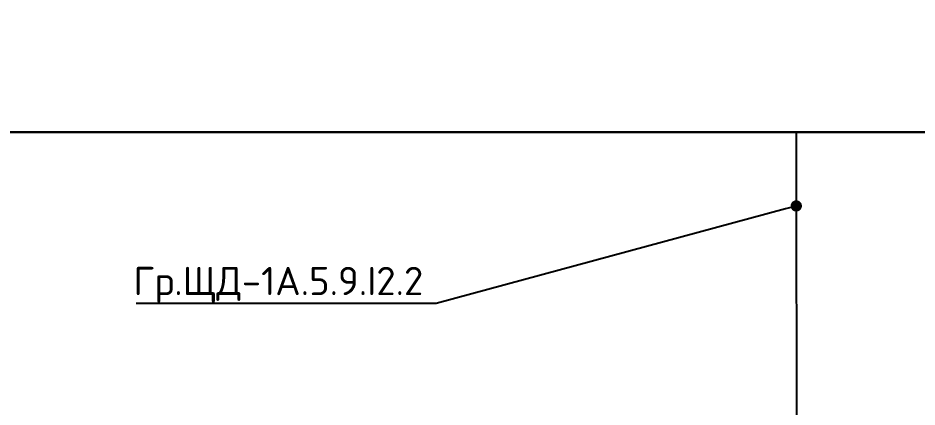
# Model space of a CAD drawing. Header units: millimetres. Extents: x -243740 to 150609, y -473655 to -165121.
# Drawn here: x -187863 to -179916, y -389087 to -385648 of the extents above; entities that cross this region are included whole.
import ezdxf
from ezdxf import colors
from ezdxf.entities.mleader import LeaderData, LeaderLine
from ezdxf.math import Vec2, Vec3

# ---------------------------------------------------------------- set-up
doc = ezdxf.new("R2010")
doc.units = ezdxf.units.MM
for name, color, linetype in [('_HMI', 6, 'Continuous'), ('_Гр.ЩД-1А.5.9.I2.1', 6, 'Continuous'), ('_Гр.ЩД-1А.5.9.I2.2', 6, 'Continuous'), ('_Гр.ЩД-1А.5.9.I2.3', 6, 'Continuous')]:
    doc.layers.add(name, color=color, linetype=linetype)
doc.styles.add('ISOCPEUR', font='isocpeur.ttf')

# ---------------------------------------------------------------- blocks, each defined once
blk = doc.blocks.new('_Dot')
at = {"color": 0, "linetype": 'ByBlock', "lineweight": -2}
blk.add_line((-0.5, 0), (-1, 0), dxfattribs=at)
at = {"color": 0, "linetype": 'ByBlock', "const_width": 0.5}
blk.add_lwpolyline([(-0.25, 0, 1), (0.25, 0, 1)], format="xyb", close=True, dxfattribs=at)

msp = doc.modelspace()

# ---------------------------------------------------------------- linework, layer by layer
at = {"layer": '_HMI', "ltscale": 100}
for points in [[(-214706.6, -373184.6), (-211624.6, -373184.6), (-211624.6, -374341), (-211238.1, -374341.3), (-211238.1, -386658.7), (-150051.6, -386658.7), (-150051.6, -393664.8)], [(-217273.7, -375504.8), (-211238.1, -375504.8), (-211238.1, -386658.7), (-150051.6, -386658.7), (-150051.6, -393664.8)], [(-223976.7, -377737.2), (-223976.7, -378188.3), (-211259.5, -378188.3), (-211238.1, -386658.7), (-150051.6, -386658.7), (-150051.6, -393664.8)], [(-215756, -385839.3), (-211238.1, -385839.3), (-211259.5, -386658.7), (-150051.6, -386658.7), (-150051.6, -393664.8)]]:
    msp.add_lwpolyline(points, dxfattribs=at)
at = {"layer": '_Гр.ЩД-1А.5.9.I2.1', "ltscale": 100}
msp.add_lwpolyline([(-150051.6, -393664.8), (-150051.6, -386658.7), (-211238.1, -386658.7)], dxfattribs=at)
at = {"layer": '_Гр.ЩД-1А.5.9.I2.2', "ltscale": 100}
for points in [[(-180984, -386658.7), (-211259.5, -386658.7)], [(-150051.6, -386658.7), (-180984, -386658.7), (-180982.6, -389693.4), (-180981.7, -391615.4), (-180981.7, -393537.4), (-180981.7, -395459.4)]]:
    msp.add_lwpolyline(points, dxfattribs=at)
at = {"layer": '_Гр.ЩД-1А.5.9.I2.3', "ltscale": 100}
msp.add_lwpolyline([(-150051.6, -393664.8), (-150051.6, -386658.7), (-211259.5, -386658.7)], dxfattribs=at)

# ---------------------------------------------------------------- leaders
at = {"layer": '_Гр.ЩД-1А.5.9.I2.2', "ltscale": 100}
ml = msp.add_multileader_mtext('Standard', dxfattribs=at)
ml.set_content('Гр.ЩД-1А.5.9.I2.2', color=256, style='ISOCPEUR')
ml.set_leader_properties()
ml.set_arrow_properties(name='DOT')
ml.build(insert=Vec2(0, 0))
ml.multileader.update_dxf_attribs({"has_dogleg": 0, "text_left_attachment_type": 6, "text_right_attachment_type": 6, "arrow_head_size": 100})
ctx = ml.context
ctx.base_point, ctx.char_height, ctx.arrow_head_size, ctx.landing_gap_size, ctx.plane_origin = Vec3(-187042.4, -388173.1), 250, 100, 200, Vec3(-102549.2, -260402.6)
ctx.left_attachment, ctx.right_attachment = 6, 6
notes = []
notes.append((ctx, [(1, (1, 1, 0), (-184159.4, -388173.1), (-1, 0), 8, [(1, [(-180983.7, -387309.9)], 0, [])])]))
ctx.mtext.insert, ctx.mtext.width, ctx.mtext.flow_direction = Vec3(-186842.4, -387848.1), 2425, 5
for ctx, leaders in notes:
    for number, flags, end, landing, length, lines in leaders:
        leader = LeaderData()
        leader.index, (leader.has_last_leader_line, leader.has_dogleg_vector, leader.attachment_direction) = number, flags
        leader.last_leader_point, leader.dogleg_vector, leader.dogleg_length = Vec3(end), Vec3(landing), length
        for number, points, colour, breaks in lines:
            line = LeaderLine()
            line.index, line.vertices, line.color, line.breaks = number, Vec3.list(points), colors.encode_raw_color(colour), breaks
            leader.lines.append(line)
        ctx.leaders.append(leader)

doc.saveas('drawing.dxf')
